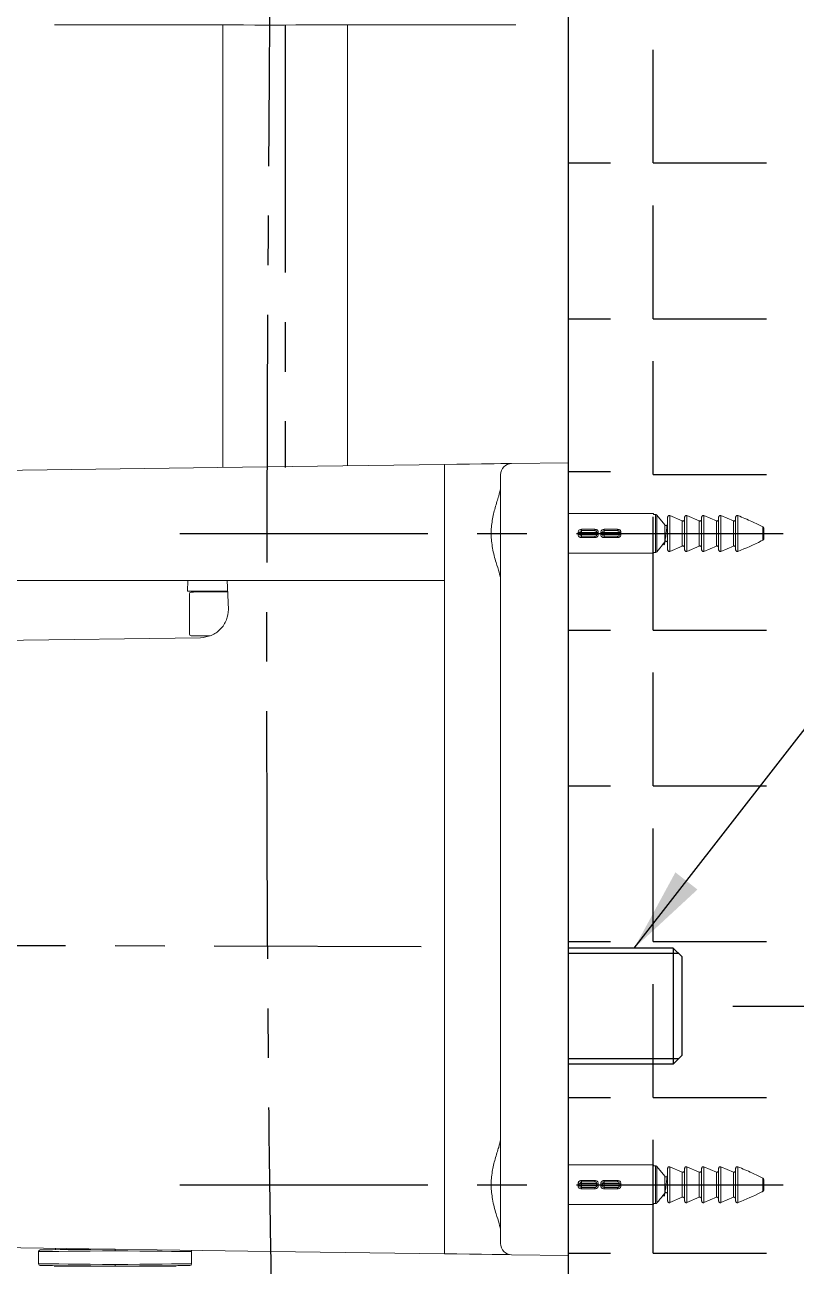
# Model space of a CAD drawing. Extents: x 2239 to 2659, y -1043 to -449.
# Drawn here: x 2554.06 to 2581.28, y -879.04 to -835.2 of the extents above; entities that cross this region are included whole.
import ezdxf

# ---------------------------------------------------------------- set-up
doc = ezdxf.new("R2010")
doc.units = 0
doc.header["$LTSCALE"] = 7
doc.header["$MEASUREMENT"] = 0
doc.linetypes.add('CENTER', pattern=[2, 1.25, -0.25, 0.25, -0.25])
doc.layers.get('0').update_dxf_attribs({"color": 2, "linetype": 'CONTINUOUS'})
for name, color, linetype in [('00_COMPONENTS', 7, 'CONTINUOUS'), ('CL', 1, 'CENTER'), ('D', 2, 'CONTINUOUS'), ('HT', 3, 'CONTINUOUS')]:
    doc.layers.add(name, color=color, linetype=linetype)
doc.styles.add('GHS', font='romans', dxfattribs={"bigfont": 'ghs'})
doc.dimstyles.new('STANDARD$7', dxfattribs={"dimscale": 0, "dimtxt": 3.5, "dimasz": 3, "dimexe": 2, "dimexo": 1, "dimgap": 1, "dimtad": 1, "dimdec": 4, "dimdsep": 46, "dimtxsty": 'GHS', "dimcen": 1, "dimclrd": 256, "dimclre": 256, "dimclrt": 256, "dimadec": 4, "dimazin": 2, "dimtfac": 1, "dimtdec": 4, "dimtmove": 0, "dimatfit": 0, "dimfxl": 0, "dimtolj": 1, "dimtzin": 0, "dimlwd": -1, "dimlwe": -1, "dimarcsym": 0})

msp = doc.modelspace()

# ---------------------------------------------------------------- linework, layer by layer
at = {"color": 7, "linetype": 'Continuous', "lineweight": 15}
for p, q in [((2561.041, -835.2), (2561.041, -850.834)), ((2565.441, -850.772), (2565.441, -835.2)), ((2547.186, -851.027), (2562.599, -850.812)), ((2562.599, -850.812), (2568.87, -850.725)), ((2568.87, -850.725), (2569.302, -850.719)), ((2569.302, -850.719), (2569.743, -850.712)), ((2569.743, -850.712), (2570.167, -850.706)), ((2570.167, -850.706), (2570.544, -850.701)), ((2570.544, -850.701), (2570.851, -850.697)), ((2570.851, -850.697), (2571.069, -850.694)), ((2571.069, -850.694), (2571.236, -850.692)), ((2573.241, -850.664), (2571.235, -850.692)), ((2573.241, -850.664), (2573.241, -853.263)), ((2568.869, -851.125), (2568.869, -854.826)), ((2576.241, -852.464), (2573.241, -852.464)), ((2576.241, -852.464), (2576.241, -852.497)), ((2576.241, -852.497), (2576.314, -852.497)), ((2576.314, -853.83), (2576.314, -852.497)), ((2576.359, -852.518), (2576.359, -853.809)), ((2576.359, -852.518), (2576.636, -852.863)), ((2576.741, -853.737), (2576.741, -852.59)), ((2576.823, -852.531), (2576.823, -853.796)), ((2576.823, -852.531), (2577.259, -852.719)), ((2577.341, -853.737), (2577.341, -852.59)), ((2577.423, -852.531), (2577.423, -853.796)), ((2577.423, -852.531), (2577.859, -852.719)), ((2577.941, -853.737), (2577.941, -852.59)), ((2578.023, -852.531), (2578.023, -853.796)), ((2578.023, -852.531), (2578.459, -852.719)), ((2578.541, -853.737), (2578.541, -852.59)), ((2578.623, -852.531), (2578.623, -853.796)), ((2578.623, -852.531), (2579.059, -852.719)), ((2579.141, -853.737), (2579.141, -852.59)), ((2579.223, -852.531), (2579.223, -853.796)), ((2573.581, -853.2), (2573.581, -853.127)), ((2573.704, -853.124), (2573.641, -853.124)), ((2573.641, -853.204), (2573.641, -853.124)), ((2573.701, -853.064), (2573.701, -853.016)), ((2573.701, -853.016), (2574.171, -853.016)), ((2573.704, -853.124), (2573.704, -853.204)), ((2574.171, -853.064), (2574.171, -853.016)), ((2574.381, -853.2), (2574.381, -853.127)), ((2574.504, -853.124), (2574.441, -853.124)), ((2574.441, -853.204), (2574.441, -853.124)), ((2574.501, -853.064), (2574.501, -853.016)), ((2574.501, -853.016), (2574.971, -853.016)), ((2574.504, -853.124), (2574.504, -853.204)), ((2574.971, -853.064), (2574.971, -853.016)), ((2576.636, -853.464), (2576.636, -852.863)), ((2576.74, -852.8), (2576.719, -852.871)), ((2577.259, -853.608), (2577.259, -852.719)), ((2577.859, -853.608), (2577.859, -852.719)), ((2578.459, -853.608), (2578.459, -852.719)), ((2579.059, -853.608), (2579.059, -852.719)), ((2580.103, -853.396), (2580.103, -852.931)), ((2580.141, -853.015), (2580.141, -853.312)), ((2570.841, -853.291), (2570.841, -876.036)), ((2573.241, -853.263), (2573.241, -876.064)), ((2573.641, -853.204), (2573.704, -853.204)), ((2573.701, -853.311), (2573.701, -853.264)), ((2574.171, -853.311), (2573.701, -853.311)), ((2574.171, -853.311), (2574.171, -853.264)), ((2574.441, -853.204), (2574.504, -853.204)), ((2574.501, -853.311), (2574.501, -853.264)), ((2574.971, -853.311), (2574.501, -853.311)), ((2574.971, -853.311), (2574.971, -853.264)), ((2573.241, -853.864), (2576.241, -853.864)), ((2576.314, -853.83), (2576.241, -853.83)), ((2576.241, -853.83), (2576.241, -853.864)), ((2577.259, -853.608), (2576.823, -853.796)), ((2577.859, -853.608), (2577.423, -853.796)), ((2578.459, -853.608), (2578.023, -853.796)), ((2579.059, -853.608), (2578.623, -853.796)), ((2561.19, -854.826), (2547.185, -854.826)), ((2559.805, -854.826), (2559.801, -855.203)), ((2568.869, -854.826), (2561.19, -854.826)), ((2561.19, -854.826), (2561.241, -855.845)), ((2568.869, -878.203), (2568.869, -854.826)), ((2561.209, -855.203), (2559.801, -855.203)), ((2559.861, -855.292), (2559.861, -856.714)), ((2560.541, -855.203), (2560.541, -855.227)), ((2560.255, -856.845), (2547.185, -857.027)), ((2576.241, -875.464), (2573.241, -875.464)), ((2576.241, -875.464), (2576.241, -875.497)), ((2576.241, -875.497), (2576.314, -875.497)), ((2576.314, -876.83), (2576.314, -875.497)), ((2576.359, -875.518), (2576.359, -876.809)), ((2576.359, -875.518), (2576.636, -875.863)), ((2576.636, -876.464), (2576.636, -875.863)), ((2576.74, -875.8), (2576.719, -875.871)), ((2576.741, -876.737), (2576.741, -875.59)), ((2576.823, -875.531), (2576.823, -876.796)), ((2576.823, -875.531), (2577.259, -875.719)), ((2577.259, -876.608), (2577.259, -875.719)), ((2577.341, -876.737), (2577.341, -875.59)), ((2577.423, -875.531), (2577.423, -876.796)), ((2577.423, -875.531), (2577.859, -875.719)), ((2577.859, -876.608), (2577.859, -875.719)), ((2577.941, -876.737), (2577.941, -875.59)), ((2578.023, -875.531), (2578.023, -876.796)), ((2578.023, -875.531), (2578.459, -875.719)), ((2578.459, -876.608), (2578.459, -875.719)), ((2578.541, -876.737), (2578.541, -875.59)), ((2578.623, -875.531), (2578.623, -876.796)), ((2578.623, -875.531), (2579.059, -875.719)), ((2579.059, -876.608), (2579.059, -875.719)), ((2579.141, -876.737), (2579.141, -875.59)), ((2579.223, -875.531), (2579.223, -876.796)), ((2573.241, -876.064), (2573.241, -878.664)), ((2573.581, -876.2), (2573.581, -876.127)), ((2573.704, -876.124), (2573.641, -876.124)), ((2573.641, -876.204), (2573.641, -876.124)), ((2573.641, -876.204), (2573.704, -876.204)), ((2573.701, -876.064), (2573.701, -876.016)), ((2573.701, -876.016), (2574.171, -876.016)), ((2573.701, -876.311), (2573.701, -876.264)), ((2574.171, -876.311), (2573.701, -876.311)), ((2573.704, -876.124), (2573.704, -876.204)), ((2574.171, -876.064), (2574.171, -876.016)), ((2574.171, -876.311), (2574.171, -876.264)), ((2574.381, -876.2), (2574.381, -876.127)), ((2574.504, -876.124), (2574.441, -876.124)), ((2574.441, -876.204), (2574.441, -876.124)), ((2574.441, -876.204), (2574.504, -876.204)), ((2574.501, -876.064), (2574.501, -876.016)), ((2574.501, -876.016), (2574.971, -876.016)), ((2574.501, -876.311), (2574.501, -876.264)), ((2574.971, -876.311), (2574.501, -876.311)), ((2574.504, -876.124), (2574.504, -876.204)), ((2574.971, -876.064), (2574.971, -876.016)), ((2574.971, -876.311), (2574.971, -876.264)), ((2580.103, -876.396), (2580.103, -875.931)), ((2580.141, -876.015), (2580.141, -876.312)), ((2577.259, -876.608), (2576.823, -876.796)), ((2577.859, -876.608), (2577.423, -876.796)), ((2578.459, -876.608), (2578.023, -876.796)), ((2579.059, -876.608), (2578.623, -876.796)), ((2573.241, -876.864), (2576.241, -876.864)), ((2576.314, -876.83), (2576.241, -876.83)), ((2576.241, -876.83), (2576.241, -876.864)), ((2562.73, -878.517), (2545.873, -878.281)), ((2554.541, -878.523), (2554.541, -878.957)), ((2555.141, -878.411), (2555.141, -878.458)), ((2556.309, -878.427), (2556.309, -878.448)), ((2559.941, -878.957), (2559.941, -878.523)), ((2568.869, -878.602), (2562.73, -878.517)), ((2569.302, -878.609), (2568.869, -878.602)), ((2569.743, -878.615), (2569.302, -878.609)), ((2570.167, -878.621), (2569.743, -878.615)), ((2570.544, -878.626), (2570.167, -878.621)), ((2570.851, -878.63), (2570.544, -878.626)), ((2571.069, -878.633), (2570.851, -878.63)), ((2571.235, -878.636), (2571.069, -878.633)), ((2573.241, -878.664), (2571.235, -878.636)), ((2555.091, -879.04), (2559.391, -879.04)), ((2555.141, -879.022), (2555.141, -879.04)), ((2556.309, -879.032), (2556.309, -879.04)), ((2558.173, -879.04), (2558.173, -879.032)), ((2559.341, -879.04), (2559.341, -879.022))]:
    msp.add_line(p, q, dxfattribs=at)
msp.add_line((2579.041, -869.854), (2615.159, -869.854))
at = {"color": 7, "linetype": 'Continuous', "lineweight": 15, "flags": 128}
for points in [[(2559.92, -855.232), (2559.93, -855.232), (2560.004, -855.231), (2560.15, -855.23), (2560.365, -855.228), (2560.645, -855.226), (2560.982, -855.223), (2561.21, -855.221)], [(2560.591, -856.78), (2560.365, -856.778), (2560.15, -856.776), (2560.004, -856.775), (2559.93, -856.774), (2559.92, -856.774)], [(2554.6, -878.463), (2554.609, -878.463), (2554.681, -878.462), (2554.823, -878.461), (2555.03, -878.459), (2555.298, -878.457), (2555.619, -878.454), (2555.984, -878.451), (2556.383, -878.448), (2556.806, -878.444), (2557.241, -878.44)], [(2557.241, -879.04), (2556.806, -879.036), (2556.383, -879.033), (2555.984, -879.029), (2555.619, -879.026), (2555.298, -879.023), (2555.03, -879.021), (2554.823, -879.019), (2554.681, -879.018), (2554.609, -879.017), (2554.6, -879.017)], [(2559.881, -879.017), (2559.872, -879.017), (2559.801, -879.018), (2559.659, -879.019), (2559.451, -879.021), (2559.184, -879.023), (2558.863, -879.026), (2558.498, -879.029), (2558.098, -879.033), (2557.675, -879.036), (2557.241, -879.04)]]:
    msp.add_lwpolyline(points, dxfattribs=at)
at = {"color": 8, "linetype": 'Continuous', "lineweight": 15, "flags": 128}
for points in [[(2557.241, -878.5), (2556.796, -878.504), (2556.364, -878.508), (2555.956, -878.511), (2555.582, -878.514), (2555.254, -878.517), (2554.98, -878.519), (2554.768, -878.521), (2554.623, -878.522), (2554.55, -878.523), (2554.541, -878.523)], [(2559.941, -878.523), (2559.932, -878.523), (2559.858, -878.522), (2559.713, -878.521), (2559.501, -878.519), (2559.227, -878.517), (2558.899, -878.514), (2558.526, -878.511), (2558.118, -878.508), (2557.685, -878.504), (2557.241, -878.5)], [(2554.541, -878.957), (2554.55, -878.957), (2554.623, -878.958), (2554.768, -878.959), (2554.98, -878.961), (2555.254, -878.963), (2555.582, -878.966), (2555.956, -878.969), (2556.364, -878.973), (2556.796, -878.976), (2557.241, -878.98)], [(2557.241, -878.98), (2557.685, -878.976), (2558.118, -878.973), (2558.526, -878.969), (2558.899, -878.966), (2559.227, -878.963), (2559.501, -878.961), (2559.713, -878.959), (2559.858, -878.958), (2559.932, -878.957), (2559.941, -878.957)]]:
    msp.add_lwpolyline(points, dxfattribs=at)
at = {"color": 7, "linetype": 'Continuous', "lineweight": 15}
for centre, radius, start, end in [((2571.241, -851.091), 0.4, 90.8, 180), ((2573.596, -852.839), 0.288, 267.0197, 279.0053), ((2573.701, -853.124), 0.06, 90, 180), ((2573.418, -853.109), 0.287, 357.008, 9.0425), ((2574.29, -852.64), 0.487, 263.4658, 270.2683), ((2574.396, -852.839), 0.288, 267.0197, 279.0053), ((2574.501, -853.124), 0.06, 90, 180), ((2574.218, -853.109), 0.287, 357.008, 9.0425), ((2575.09, -852.64), 0.487, 263.4658, 270.2683), ((2573.596, -853.488), 0.288, 80.9925, 92.9826), ((2573.701, -853.204), 0.06, 180, 270), ((2573.418, -853.218), 0.287, 350.9575, 2.992), ((2574.29, -853.687), 0.487, 89.7317, 96.5342), ((2574.396, -853.488), 0.288, 80.9925, 92.9826), ((2574.501, -853.204), 0.06, 180, 270), ((2574.218, -853.218), 0.287, 350.9575, 2.992), ((2575.09, -853.687), 0.487, 89.7317, 96.5342), ((2559.921, -855.292), 0.06, 90.5, 180), ((2559.921, -856.714), 0.06, 180.0001, 269.5), ((2573.596, -875.839), 0.288, 267.0211, 279.0053), ((2573.596, -876.488), 0.288, 80.996, 92.9791), ((2573.701, -876.124), 0.06, 90, 180), ((2573.701, -876.204), 0.06, 180, 270), ((2573.418, -876.109), 0.287, 357.008, 9.0425), ((2573.418, -876.218), 0.287, 350.9577, 2.9918), ((2574.29, -875.64), 0.487, 263.464, 270.2687), ((2574.29, -876.687), 0.487, 89.7327, 96.5332), ((2574.396, -875.839), 0.288, 267.0211, 279.0053), ((2574.396, -876.488), 0.288, 80.996, 92.9791), ((2574.501, -876.124), 0.06, 90, 180), ((2574.501, -876.204), 0.06, 180, 270), ((2574.218, -876.109), 0.287, 357.008, 9.0425), ((2574.218, -876.218), 0.287, 350.9577, 2.9918), ((2575.09, -875.64), 0.487, 263.464, 270.2687), ((2575.09, -876.687), 0.487, 89.7327, 96.5332), ((2554.601, -878.523), 0.06, 90.5, 180), ((2559.881, -878.523), 0.06, 2.4643, 49.5134), ((2571.241, -878.236), 0.4, 180, 269.2), ((2554.601, -878.957), 0.06, 182.4643, 269.5), ((2559.881, -878.957), 0.06, 270.5, 0)]:
    msp.add_arc(centre, radius, start, end, dxfattribs=at)
at = {"color": 1, "linetype": 'CENTER'}
msp.add_open_spline([(2563.241, -747.44), (2563.239, -756.845), (2563.233, -761.25), (2563.206, -769.978), (2563.186, -774.301), (2563.136, -782.825), (2563.107, -787.027), (2563.031, -796.832), (2562.983, -802.376), (2562.886, -813.232), (2562.837, -818.544), (2562.699, -833.881), (2562.613, -843.722), (2562.583, -857.702), (2562.584, -861.702), (2562.62, -869.89), (2562.656, -874.085), (2562.76, -880.289), (2562.798, -882.157), (2562.892, -885.954), (2562.949, -887.885), (2563.089, -891.762), (2563.172, -893.708), (2563.328, -896.748), (2563.394, -897.882), (2563.496, -899.581), (2563.532, -900.173), (2563.567, -900.747)], degree=3, knots=[0, 0, 0, 0, 0.0753372, 0.0753372, 0.1506744, 0.1506744, 0.2260116, 0.2260116, 0.3293206, 0.3293206, 0.4326295, 0.4326295, 0.6317695, 0.6317695, 0.710895, 0.710895, 0.7900204, 0.7900204, 0.8233102, 0.8233102, 0.8565999, 0.8565999, 0.8898897, 0.8898897, 0.9105212, 0.9105212, 0.9218598, 0.9218598, 0.9218598, 0.9218598], dxfattribs=at)
at = {"color": 7, "linetype": 'Continuous', "lineweight": 15}
for points, knots in [([(2556.663, -835.2), (2556.523, -835.2), (2556.244, -835.2), (2555.883, -835.2), (2555.579, -835.2), (2555.341, -835.2), (2555.18, -835.2), (2555.106, -835.2), (2555.099, -835.2), (2555.097, -835.2)], [0, 0, 0, 0, 0.153041, 0.30608, 0.459126, 0.612171, 0.765132, 0.918094, 1, 1, 1, 1]), ([(2562.692, -835.211), (2561.148, -835.2), (2560.641, -835.2), (2559.784, -835.2), (2558.721, -835.2), (2557.675, -835.2), (2557, -835.2), (2556.663, -835.2)], [0, 0, 0, 0, 0.08958, 0.314536, 0.539494, 0.769746, 1, 1, 1, 1]), ([(2569.819, -835.2), (2569.499, -835.2), (2568.86, -835.2), (2567.855, -835.2), (2566.821, -835.2), (2565.716, -835.2), (2564.804, -835.2), (2564.246, -835.2), (2562.692, -835.211)], [0, 0, 0, 0, 0.1779244, 0.3558485, 0.5376974, 0.7195456, 0.9224409, 1, 1, 1, 1]), ([(2571.385, -835.2), (2571.377, -835.2), (2571.361, -835.2), (2571.236, -835.2), (2571.038, -835.2), (2570.77, -835.2), (2570.436, -835.2), (2570.111, -835.2), (2569.894, -835.2), (2569.819, -835.2)], [0, 0, 0, 0, 0.15304, 0.306079, 0.459124, 0.612169, 0.76513, 0.918091, 1, 1, 1, 1]), ([(2568.869, -851.125), (2568.868, -851.074), (2568.867, -850.997), (2568.866, -850.904), (2568.866, -850.84), (2568.867, -850.788), (2568.868, -850.738), (2568.869, -850.73), (2568.87, -850.725)], [0, 0, 0, 0, 0.2394572, 0.3683587, 0.4999931, 0.6316314, 0.7605368, 1, 1, 1, 1]), ([(2570.461, -850.702), (2570.489, -850.702), (2570.545, -850.701), (2570.597, -850.7), (2570.623, -850.7)], [0, 0, 0, 0, 0.502761, 1, 1, 1, 1]), ([(2570.841, -851.091), (2570.841, -851.1), (2570.841, -851.116), (2570.841, -851.247), (2570.841, -851.45), (2570.841, -851.726), (2570.841, -852.061), (2570.841, -852.444), (2570.841, -852.859), (2570.841, -853.147), (2570.841, -853.291)], [0, 0, 0, 0, 0.125004, 0.250001, 0.374997, 0.49999, 0.625007, 0.749989, 0.875001, 1, 1, 1, 1]), ([(2570.841, -854.777), (2570.841, -854.777), (2570.841, -854.718), (2570.802, -854.554), (2570.68, -854.178), (2570.554, -853.716), (2570.497, -853.192), (2570.54, -852.695), (2570.655, -852.228), (2570.782, -851.839), (2570.837, -851.632), (2570.841, -851.561), (2570.841, -851.55), (2570.841, -851.55)], [0, 0, 0, 0, 0.000003, 0.120701, 0.237149, 0.375242, 0.493224, 0.611461, 0.727495, 0.860903, 0.978152, 0.999997, 1, 1, 1, 1]), ([(2576.314, -852.497), (2576.316, -852.497), (2576.322, -852.497), (2576.335, -852.5), (2576.348, -852.507), (2576.356, -852.515), (2576.359, -852.518)], [0, 0, 0, 0, 0.143046, 0.352995, 0.744785, 1, 1, 1, 1]), ([(2576.741, -852.59), (2576.742, -852.583), (2576.743, -852.568), (2576.754, -852.548), (2576.771, -852.534), (2576.788, -852.528), (2576.805, -852.526), (2576.816, -852.528), (2576.822, -852.531), (2576.823, -852.531)], [0, 0, 0, 0, 0.183495, 0.373204, 0.554246, 0.724886, 0.820719, 0.983016, 1, 1, 1, 1]), ([(2577.341, -852.658), (2577.341, -852.662), (2577.34, -852.674), (2577.333, -852.693), (2577.319, -852.711), (2577.299, -852.722), (2577.279, -852.725), (2577.266, -852.722), (2577.259, -852.719), (2577.259, -852.719)], [0, 0, 0, 0, 0.0972652, 0.2926501, 0.4863658, 0.6666572, 0.8288918, 0.9800549, 1, 1, 1, 1]), ([(2577.341, -852.59), (2577.342, -852.583), (2577.343, -852.568), (2577.354, -852.548), (2577.371, -852.534), (2577.388, -852.528), (2577.405, -852.526), (2577.416, -852.528), (2577.422, -852.531), (2577.423, -852.531)], [0, 0, 0, 0, 0.183495, 0.373204, 0.554246, 0.724898, 0.820731, 0.983016, 1, 1, 1, 1]), ([(2577.941, -852.658), (2577.941, -852.662), (2577.94, -852.674), (2577.933, -852.693), (2577.919, -852.711), (2577.899, -852.722), (2577.879, -852.725), (2577.866, -852.722), (2577.859, -852.719), (2577.859, -852.719)], [0, 0, 0, 0, 0.097266, 0.292651, 0.486366, 0.666658, 0.828892, 0.980055, 1, 1, 1, 1]), ([(2577.941, -852.59), (2577.942, -852.583), (2577.943, -852.568), (2577.954, -852.548), (2577.971, -852.534), (2577.988, -852.528), (2578.005, -852.526), (2578.016, -852.528), (2578.022, -852.531), (2578.023, -852.531)], [0, 0, 0, 0, 0.183496, 0.3732, 0.554243, 0.724897, 0.82073, 0.983016, 1, 1, 1, 1]), ([(2578.541, -852.658), (2578.541, -852.662), (2578.54, -852.674), (2578.533, -852.693), (2578.519, -852.711), (2578.499, -852.722), (2578.479, -852.725), (2578.466, -852.722), (2578.459, -852.719), (2578.459, -852.719)], [0, 0, 0, 0, 0.097265, 0.292653, 0.486367, 0.666647, 0.828893, 0.980055, 1, 1, 1, 1]), ([(2578.541, -852.59), (2578.542, -852.583), (2578.543, -852.568), (2578.554, -852.548), (2578.571, -852.534), (2578.588, -852.528), (2578.605, -852.526), (2578.616, -852.528), (2578.622, -852.531), (2578.623, -852.531)], [0, 0, 0, 0, 0.183497, 0.373201, 0.554254, 0.724896, 0.820729, 0.983027, 1, 1, 1, 1]), ([(2579.141, -852.658), (2579.141, -852.662), (2579.14, -852.674), (2579.133, -852.693), (2579.119, -852.711), (2579.099, -852.722), (2579.079, -852.725), (2579.066, -852.722), (2579.059, -852.719), (2579.059, -852.719)], [0, 0, 0, 0, 0.097266, 0.292656, 0.486373, 0.666654, 0.828902, 0.980066, 1, 1, 1, 1]), ([(2579.141, -852.59), (2579.142, -852.583), (2579.143, -852.568), (2579.154, -852.548), (2579.171, -852.534), (2579.188, -852.528), (2579.205, -852.526), (2579.216, -852.528), (2579.222, -852.531), (2579.223, -852.531)], [0, 0, 0, 0, 0.183497, 0.373201, 0.554254, 0.724896, 0.820729, 0.983027, 1, 1, 1, 1]), ([(2579.223, -852.531), (2579.387, -852.6), (2579.684, -852.725), (2579.973, -852.867), (2580.103, -852.931)], [0, 0, 0, 0, 0.55107, 1, 1, 1, 1]), ([(2573.581, -853.127), (2573.581, -853.118), (2573.583, -853.097), (2573.598, -853.065), (2573.626, -853.038), (2573.661, -853.02), (2573.688, -853.017), (2573.701, -853.016)], [0, 0, 0, 0, 0.14195, 0.352465, 0.565358, 0.78089, 1, 1, 1, 1]), ([(2573.701, -853.064), (2573.784, -853.064), (2573.92, -853.064), (2574.071, -853.064), (2574.145, -853.064), (2574.165, -853.064), (2574.171, -853.064)], [0, 0, 0, 0, 0.472068, 0.778734, 0.931398, 1, 1, 1, 1]), ([(2574.235, -853.124), (2574.234, -853.124), (2574.226, -853.124), (2574.194, -853.124), (2574.107, -853.124), (2573.972, -853.124), (2573.827, -853.124), (2573.739, -853.124), (2573.704, -853.124)], [0, 0, 0, 0, 0.020849, 0.125544, 0.284113, 0.573057, 0.828417, 1, 1, 1, 1]), ([(2574.171, -853.016), (2574.172, -853.016), (2574.186, -853.016), (2574.214, -853.02), (2574.248, -853.037), (2574.274, -853.063), (2574.29, -853.093), (2574.292, -853.116), (2574.292, -853.127)], [0, 0, 0, 0, 0.0168906, 0.2353731, 0.4507702, 0.6241842, 0.8280707, 1, 1, 1, 1]), ([(2574.235, -853.124), (2574.234, -853.118), (2574.234, -853.105), (2574.226, -853.089), (2574.212, -853.075), (2574.193, -853.065), (2574.179, -853.064), (2574.171, -853.064)], [0, 0, 0, 0, 0.173012, 0.375118, 0.543607, 0.752605, 1, 1, 1, 1]), ([(2574.235, -853.204), (2574.235, -853.197), (2574.234, -853.171), (2574.235, -853.144), (2574.235, -853.124)], [0, 0, 0, 0, 0.234305, 1, 1, 1, 1]), ([(2574.292, -853.127), (2574.292, -853.145), (2574.292, -853.17), (2574.292, -853.195), (2574.292, -853.2)], [0, 0, 0, 0, 0.7656131, 1, 1, 1, 1]), ([(2574.381, -853.127), (2574.381, -853.118), (2574.383, -853.097), (2574.398, -853.065), (2574.426, -853.038), (2574.461, -853.02), (2574.488, -853.017), (2574.501, -853.016)], [0, 0, 0, 0, 0.14195, 0.35246, 0.565359, 0.78089, 1, 1, 1, 1]), ([(2574.501, -853.064), (2574.584, -853.064), (2574.72, -853.064), (2574.871, -853.064), (2574.945, -853.064), (2574.965, -853.064), (2574.971, -853.064)], [0, 0, 0, 0, 0.472068, 0.778734, 0.931398, 1, 1, 1, 1]), ([(2575.035, -853.124), (2575.034, -853.124), (2575.026, -853.124), (2574.994, -853.124), (2574.907, -853.124), (2574.772, -853.124), (2574.627, -853.124), (2574.539, -853.124), (2574.504, -853.124)], [0, 0, 0, 0, 0.02085, 0.125543, 0.284113, 0.573057, 0.828417, 1, 1, 1, 1]), ([(2574.971, -853.016), (2574.972, -853.016), (2574.986, -853.016), (2575.014, -853.02), (2575.048, -853.037), (2575.074, -853.063), (2575.09, -853.093), (2575.092, -853.116), (2575.092, -853.127)], [0, 0, 0, 0, 0.016891, 0.235374, 0.450771, 0.62418, 0.82807, 1, 1, 1, 1]), ([(2575.035, -853.124), (2575.034, -853.118), (2575.034, -853.105), (2575.026, -853.089), (2575.012, -853.075), (2574.993, -853.065), (2574.979, -853.064), (2574.971, -853.064)], [0, 0, 0, 0, 0.173013, 0.375126, 0.543605, 0.752604, 1, 1, 1, 1]), ([(2575.035, -853.204), (2575.035, -853.197), (2575.034, -853.171), (2575.035, -853.144), (2575.035, -853.124)], [0, 0, 0, 0, 0.234305, 1, 1, 1, 1]), ([(2575.092, -853.127), (2575.092, -853.145), (2575.092, -853.17), (2575.092, -853.195), (2575.092, -853.2)], [0, 0, 0, 0, 0.7656131, 1, 1, 1, 1]), ([(2576.59, -853.527), (2576.595, -853.539), (2576.603, -853.563), (2576.615, -853.566), (2576.627, -853.544), (2576.641, -853.494), (2576.652, -853.422), (2576.665, -853.332), (2576.678, -853.23), (2576.69, -853.124), (2576.703, -853.02), (2576.716, -852.927), (2576.728, -852.849), (2576.736, -852.817), (2576.74, -852.801)], [0, 0, 0, 0, 0.079783, 0.16279, 0.247255, 0.332219, 0.415205, 0.499717, 0.584655, 0.667621, 0.752179, 0.83709, 0.92004, 1, 1, 1, 1]), ([(2576.719, -852.871), (2576.715, -852.874), (2576.707, -852.882), (2576.691, -852.888), (2576.673, -852.889), (2576.657, -852.883), (2576.645, -852.874), (2576.639, -852.867), (2576.636, -852.863)], [0, 0, 0, 0, 0.170521, 0.349258, 0.52862, 0.69467, 0.871031, 1, 1, 1, 1]), ([(2576.741, -852.816), (2576.741, -852.816), (2576.741, -852.825), (2576.739, -852.834), (2576.736, -852.842)], [0, 0, 0, 0, 0.058796, 1, 1, 1, 1]), ([(2580.103, -852.931), (2580.104, -852.932), (2580.109, -852.935), (2580.115, -852.94), (2580.127, -852.953), (2580.138, -852.977), (2580.14, -853.001), (2580.141, -853.015)], [0, 0, 0, 0, 0.0255987, 0.1950923, 0.2472507, 0.564915, 1, 1, 1, 1]), ([(2573.701, -853.311), (2573.692, -853.31), (2573.67, -853.309), (2573.636, -853.296), (2573.606, -853.271), (2573.585, -853.238), (2573.582, -853.213), (2573.581, -853.2)], [0, 0, 0, 0, 0.145418, 0.368006, 0.585087, 0.794336, 1, 1, 1, 1]), ([(2574.171, -853.264), (2574.164, -853.264), (2574.145, -853.264), (2574.094, -853.264), (2573.952, -853.264), (2573.814, -853.264), (2573.701, -853.264)], [0, 0, 0, 0, 0.07086, 0.217959, 0.3643, 1, 1, 1, 1]), ([(2573.704, -853.204), (2573.824, -853.204), (2573.974, -853.204), (2574.131, -853.204), (2574.192, -853.204), (2574.224, -853.204), (2574.232, -853.204), (2574.235, -853.204)], [0, 0, 0, 0, 0.578106, 0.718748, 0.871642, 0.963901, 1, 1, 1, 1]), ([(2574.292, -853.2), (2574.292, -853.201), (2574.293, -853.215), (2574.287, -853.241), (2574.272, -853.265), (2574.251, -853.286), (2574.22, -853.306), (2574.189, -853.309), (2574.171, -853.311)], [0, 0, 0, 0, 0.017455, 0.217503, 0.421286, 0.485338, 0.710595, 1, 1, 1, 1]), ([(2574.171, -853.264), (2574.172, -853.264), (2574.179, -853.263), (2574.189, -853.262), (2574.204, -853.257), (2574.214, -853.25), (2574.225, -853.239), (2574.233, -853.225), (2574.234, -853.211), (2574.235, -853.204)], [0, 0, 0, 0, 0.027432, 0.23113, 0.301704, 0.519153, 0.581325, 0.782009, 1, 1, 1, 1]), ([(2574.501, -853.311), (2574.492, -853.31), (2574.47, -853.309), (2574.436, -853.296), (2574.406, -853.271), (2574.385, -853.238), (2574.382, -853.213), (2574.381, -853.2)], [0, 0, 0, 0, 0.145418, 0.368006, 0.585087, 0.794336, 1, 1, 1, 1]), ([(2574.971, -853.264), (2574.964, -853.264), (2574.945, -853.264), (2574.894, -853.264), (2574.752, -853.264), (2574.614, -853.264), (2574.501, -853.264)], [0, 0, 0, 0, 0.07086, 0.217959, 0.3643, 1, 1, 1, 1]), ([(2574.504, -853.204), (2574.624, -853.204), (2574.774, -853.204), (2574.931, -853.204), (2574.992, -853.204), (2575.024, -853.204), (2575.032, -853.204), (2575.035, -853.204)], [0, 0, 0, 0, 0.578107, 0.718748, 0.871642, 0.9639, 1, 1, 1, 1]), ([(2575.092, -853.2), (2575.092, -853.201), (2575.093, -853.215), (2575.087, -853.241), (2575.072, -853.265), (2575.051, -853.286), (2575.02, -853.306), (2574.989, -853.309), (2574.971, -853.311)], [0, 0, 0, 0, 0.017455, 0.217503, 0.421286, 0.485338, 0.710595, 1, 1, 1, 1]), ([(2574.971, -853.264), (2574.972, -853.264), (2574.979, -853.263), (2574.989, -853.262), (2575.004, -853.257), (2575.014, -853.25), (2575.025, -853.239), (2575.033, -853.225), (2575.034, -853.211), (2575.035, -853.204)], [0, 0, 0, 0, 0.027432, 0.231116, 0.301704, 0.519142, 0.581324, 0.782008, 1, 1, 1, 1]), ([(2576.636, -853.464), (2576.616, -853.49), (2576.528, -853.609), (2576.432, -853.722), (2576.359, -853.809)], [0, 0, 0, 0, 0.226024, 1, 1, 1, 1]), ([(2576.629, -853.534), (2576.638, -853.505), (2576.646, -853.476), (2576.656, -853.447), (2576.656, -853.446)], [0, 0, 0, 0, 0.9786617, 1, 1, 1, 1]), ([(2576.656, -853.446), (2576.659, -853.444), (2576.668, -853.439), (2576.684, -853.438), (2576.7, -853.442), (2576.714, -853.45), (2576.728, -853.465), (2576.739, -853.487), (2576.74, -853.503), (2576.741, -853.511)], [0, 0, 0, 0, 0.096751, 0.234717, 0.358707, 0.450505, 0.628619, 0.805784, 1, 1, 1, 1]), ([(2580.103, -853.396), (2580.083, -853.406), (2579.798, -853.557), (2579.5, -853.681), (2579.223, -853.796)], [0, 0, 0, 0, 0.070192, 1, 1, 1, 1]), ([(2580.141, -853.312), (2580.141, -853.317), (2580.14, -853.334), (2580.135, -853.358), (2580.123, -853.38), (2580.111, -853.391), (2580.105, -853.395), (2580.103, -853.396)], [0, 0, 0, 0, 0.176979, 0.522788, 0.75328, 0.949337, 1, 1, 1, 1]), ([(2576.359, -853.809), (2576.356, -853.812), (2576.349, -853.82), (2576.334, -853.828), (2576.32, -853.83), (2576.314, -853.83)], [0, 0, 0, 0, 0.216534, 0.625654, 1, 1, 1, 1]), ([(2576.823, -853.796), (2576.817, -853.798), (2576.805, -853.801), (2576.786, -853.799), (2576.768, -853.791), (2576.753, -853.777), (2576.743, -853.759), (2576.741, -853.745), (2576.741, -853.737), (2576.741, -853.737)], [0, 0, 0, 0, 0.152606, 0.314167, 0.47434, 0.638048, 0.80918, 0.989739, 1, 1, 1, 1]), ([(2577.259, -853.608), (2577.26, -853.607), (2577.268, -853.604), (2577.283, -853.602), (2577.298, -853.606), (2577.313, -853.613), (2577.326, -853.624), (2577.337, -853.642), (2577.341, -853.658), (2577.341, -853.668), (2577.341, -853.669)], [0, 0, 0, 0, 0.045827, 0.207762, 0.35876, 0.427517, 0.601577, 0.775171, 0.961118, 1, 1, 1, 1]), ([(2577.423, -853.796), (2577.417, -853.798), (2577.405, -853.801), (2577.386, -853.799), (2577.368, -853.791), (2577.353, -853.777), (2577.343, -853.759), (2577.341, -853.745), (2577.341, -853.737), (2577.341, -853.737)], [0, 0, 0, 0, 0.152595, 0.314169, 0.474342, 0.638041, 0.809179, 0.989739, 1, 1, 1, 1]), ([(2577.859, -853.608), (2577.86, -853.607), (2577.868, -853.604), (2577.883, -853.602), (2577.898, -853.606), (2577.913, -853.613), (2577.926, -853.624), (2577.937, -853.642), (2577.941, -853.658), (2577.941, -853.668), (2577.941, -853.669)], [0, 0, 0, 0, 0.045827, 0.2077736, 0.3587598, 0.4275165, 0.6015765, 0.7751704, 0.9611178, 1, 1, 1, 1]), ([(2578.023, -853.796), (2578.017, -853.798), (2578.005, -853.801), (2577.986, -853.799), (2577.968, -853.791), (2577.953, -853.777), (2577.943, -853.759), (2577.941, -853.745), (2577.941, -853.737), (2577.941, -853.737)], [0, 0, 0, 0, 0.152595, 0.314169, 0.474331, 0.63804, 0.809179, 0.989739, 1, 1, 1, 1]), ([(2578.459, -853.608), (2578.46, -853.607), (2578.468, -853.604), (2578.483, -853.602), (2578.498, -853.606), (2578.513, -853.613), (2578.526, -853.624), (2578.537, -853.642), (2578.541, -853.658), (2578.541, -853.668), (2578.541, -853.669)], [0, 0, 0, 0, 0.045827, 0.2077736, 0.3587598, 0.4275165, 0.6015765, 0.7751704, 0.9611178, 1, 1, 1, 1]), ([(2578.623, -853.796), (2578.617, -853.798), (2578.605, -853.801), (2578.586, -853.799), (2578.568, -853.791), (2578.553, -853.777), (2578.543, -853.759), (2578.541, -853.745), (2578.541, -853.737), (2578.541, -853.737)], [0, 0, 0, 0, 0.152595, 0.314169, 0.474331, 0.63804, 0.809179, 0.989739, 1, 1, 1, 1]), ([(2579.059, -853.608), (2579.06, -853.607), (2579.068, -853.604), (2579.083, -853.602), (2579.098, -853.606), (2579.113, -853.613), (2579.126, -853.624), (2579.137, -853.642), (2579.141, -853.658), (2579.141, -853.668), (2579.141, -853.669)], [0, 0, 0, 0, 0.045816, 0.207763, 0.358749, 0.427506, 0.601576, 0.77517, 0.961118, 1, 1, 1, 1]), ([(2579.223, -853.796), (2579.217, -853.798), (2579.205, -853.801), (2579.186, -853.799), (2579.168, -853.791), (2579.153, -853.777), (2579.143, -853.759), (2579.141, -853.745), (2579.141, -853.737), (2579.141, -853.737)], [0, 0, 0, 0, 0.152596, 0.314171, 0.474333, 0.638042, 0.809176, 0.989739, 1, 1, 1, 1]), ([(2561.241, -855.845), (2561.227, -855.971), (2561.198, -856.231), (2560.972, -856.561), (2560.644, -856.795), (2560.384, -856.828), (2560.255, -856.845)], [0, 0, 0, 0, 0.2432838, 0.4999818, 0.7499898, 1, 1, 1, 1]), ([(2570.841, -877.777), (2570.841, -877.777), (2570.841, -877.718), (2570.802, -877.554), (2570.68, -877.178), (2570.554, -876.716), (2570.497, -876.192), (2570.54, -875.695), (2570.655, -875.228), (2570.782, -874.837), (2570.837, -874.636), (2570.841, -874.559), (2570.841, -874.55), (2570.841, -874.55)], [0, 0, 0, 0, 0.000003, 0.120701, 0.237149, 0.375241, 0.493225, 0.611461, 0.727495, 0.860903, 0.978151, 0.999997, 1, 1, 1, 1]), ([(2576.314, -875.497), (2576.316, -875.497), (2576.322, -875.497), (2576.335, -875.5), (2576.348, -875.507), (2576.356, -875.515), (2576.359, -875.518)], [0, 0, 0, 0, 0.143046, 0.352995, 0.744785, 1, 1, 1, 1]), ([(2576.59, -876.527), (2576.595, -876.539), (2576.603, -876.563), (2576.615, -876.566), (2576.627, -876.544), (2576.641, -876.494), (2576.652, -876.422), (2576.665, -876.332), (2576.678, -876.23), (2576.69, -876.124), (2576.703, -876.02), (2576.716, -875.927), (2576.728, -875.849), (2576.736, -875.817), (2576.74, -875.801)], [0, 0, 0, 0, 0.079783, 0.16279, 0.247255, 0.332219, 0.415205, 0.499717, 0.584656, 0.667621, 0.752178, 0.83709, 0.92004, 1, 1, 1, 1]), ([(2576.719, -875.871), (2576.715, -875.874), (2576.707, -875.882), (2576.691, -875.888), (2576.673, -875.889), (2576.657, -875.883), (2576.645, -875.874), (2576.639, -875.867), (2576.636, -875.863)], [0, 0, 0, 0, 0.1705216, 0.3492585, 0.5286215, 0.694669, 0.8710312, 1, 1, 1, 1]), ([(2576.741, -875.816), (2576.741, -875.816), (2576.741, -875.825), (2576.739, -875.834), (2576.736, -875.842)], [0, 0, 0, 0, 0.05877, 1, 1, 1, 1]), ([(2576.741, -875.59), (2576.742, -875.583), (2576.743, -875.568), (2576.754, -875.548), (2576.771, -875.534), (2576.788, -875.528), (2576.805, -875.526), (2576.816, -875.528), (2576.822, -875.531), (2576.823, -875.531)], [0, 0, 0, 0, 0.183484, 0.373194, 0.554241, 0.724882, 0.820715, 0.983014, 1, 1, 1, 1]), ([(2577.341, -875.658), (2577.341, -875.662), (2577.34, -875.674), (2577.333, -875.693), (2577.319, -875.711), (2577.299, -875.722), (2577.279, -875.725), (2577.266, -875.722), (2577.259, -875.719), (2577.259, -875.719)], [0, 0, 0, 0, 0.097271, 0.292649, 0.486368, 0.666659, 0.828893, 0.980055, 1, 1, 1, 1]), ([(2577.341, -875.59), (2577.342, -875.583), (2577.343, -875.568), (2577.354, -875.548), (2577.371, -875.534), (2577.388, -875.528), (2577.405, -875.526), (2577.416, -875.528), (2577.422, -875.531), (2577.423, -875.531)], [0, 0, 0, 0, 0.183484, 0.373194, 0.554241, 0.724894, 0.820728, 0.983014, 1, 1, 1, 1]), ([(2577.941, -875.658), (2577.941, -875.662), (2577.94, -875.674), (2577.933, -875.693), (2577.919, -875.711), (2577.899, -875.722), (2577.879, -875.725), (2577.866, -875.722), (2577.859, -875.719), (2577.859, -875.719)], [0, 0, 0, 0, 0.097272, 0.29265, 0.486369, 0.666659, 0.828893, 0.980055, 1, 1, 1, 1]), ([(2577.941, -875.59), (2577.942, -875.583), (2577.943, -875.568), (2577.954, -875.548), (2577.971, -875.534), (2577.988, -875.528), (2578.005, -875.526), (2578.016, -875.528), (2578.022, -875.531), (2578.023, -875.531)], [0, 0, 0, 0, 0.183485, 0.37319, 0.554238, 0.724893, 0.820727, 0.983014, 1, 1, 1, 1]), ([(2578.541, -875.658), (2578.541, -875.662), (2578.54, -875.674), (2578.533, -875.693), (2578.519, -875.711), (2578.499, -875.722), (2578.479, -875.725), (2578.466, -875.722), (2578.459, -875.719), (2578.459, -875.719)], [0, 0, 0, 0, 0.09727, 0.292651, 0.48637, 0.666649, 0.828894, 0.980055, 1, 1, 1, 1]), ([(2578.541, -875.59), (2578.542, -875.583), (2578.543, -875.568), (2578.554, -875.548), (2578.571, -875.534), (2578.588, -875.528), (2578.605, -875.526), (2578.616, -875.528), (2578.622, -875.531), (2578.623, -875.531)], [0, 0, 0, 0, 0.1834855, 0.3731909, 0.5542486, 0.7248916, 0.8207256, 0.9830251, 1, 1, 1, 1]), ([(2579.141, -875.658), (2579.141, -875.662), (2579.14, -875.674), (2579.133, -875.693), (2579.119, -875.711), (2579.099, -875.722), (2579.079, -875.725), (2579.066, -875.722), (2579.059, -875.719), (2579.059, -875.719)], [0, 0, 0, 0, 0.097271, 0.292655, 0.486375, 0.666656, 0.828903, 0.980066, 1, 1, 1, 1]), ([(2579.141, -875.59), (2579.142, -875.583), (2579.143, -875.568), (2579.154, -875.548), (2579.171, -875.534), (2579.188, -875.528), (2579.205, -875.526), (2579.216, -875.528), (2579.222, -875.531), (2579.223, -875.531)], [0, 0, 0, 0, 0.1834855, 0.3731909, 0.5542486, 0.7248916, 0.8207256, 0.9830251, 1, 1, 1, 1]), ([(2579.223, -875.531), (2579.387, -875.6), (2579.684, -875.725), (2579.973, -875.867), (2580.103, -875.931)], [0, 0, 0, 0, 0.55107, 1, 1, 1, 1]), ([(2570.841, -876.036), (2570.841, -876.18), (2570.841, -876.468), (2570.841, -876.883), (2570.841, -877.266), (2570.841, -877.601), (2570.841, -877.877), (2570.841, -878.08), (2570.841, -878.211), (2570.841, -878.227), (2570.841, -878.236)], [0, 0, 0, 0, 0.124995, 0.249996, 0.374997, 0.499996, 0.624997, 0.749997, 0.874997, 1, 1, 1, 1]), ([(2573.581, -876.127), (2573.581, -876.118), (2573.583, -876.097), (2573.598, -876.065), (2573.626, -876.038), (2573.661, -876.02), (2573.688, -876.017), (2573.701, -876.016)], [0, 0, 0, 0, 0.1419498, 0.3524642, 0.5653598, 0.7808899, 1, 1, 1, 1]), ([(2573.701, -876.311), (2573.692, -876.31), (2573.67, -876.309), (2573.636, -876.296), (2573.606, -876.271), (2573.585, -876.238), (2573.582, -876.213), (2573.581, -876.2)], [0, 0, 0, 0, 0.1454173, 0.3680034, 0.5850845, 0.7943329, 1, 1, 1, 1]), ([(2573.701, -876.064), (2573.784, -876.064), (2573.92, -876.064), (2574.071, -876.064), (2574.145, -876.064), (2574.165, -876.064), (2574.171, -876.064)], [0, 0, 0, 0, 0.472068, 0.778734, 0.931398, 1, 1, 1, 1]), ([(2574.171, -876.264), (2574.164, -876.264), (2574.145, -876.264), (2574.094, -876.264), (2573.952, -876.264), (2573.814, -876.264), (2573.701, -876.264)], [0, 0, 0, 0, 0.07086, 0.217959, 0.3643, 1, 1, 1, 1]), ([(2574.235, -876.124), (2574.234, -876.124), (2574.226, -876.124), (2574.194, -876.124), (2574.107, -876.124), (2573.972, -876.124), (2573.827, -876.124), (2573.739, -876.124), (2573.704, -876.124)], [0, 0, 0, 0, 0.020849, 0.125544, 0.284113, 0.573057, 0.828417, 1, 1, 1, 1]), ([(2573.704, -876.204), (2573.824, -876.204), (2573.974, -876.204), (2574.131, -876.204), (2574.192, -876.204), (2574.224, -876.204), (2574.232, -876.204), (2574.235, -876.204)], [0, 0, 0, 0, 0.578106, 0.718748, 0.871642, 0.963901, 1, 1, 1, 1]), ([(2574.171, -876.016), (2574.172, -876.016), (2574.186, -876.016), (2574.214, -876.02), (2574.248, -876.037), (2574.274, -876.063), (2574.29, -876.093), (2574.292, -876.116), (2574.292, -876.127)], [0, 0, 0, 0, 0.01689, 0.235372, 0.450771, 0.624181, 0.828067, 1, 1, 1, 1]), ([(2574.235, -876.124), (2574.234, -876.118), (2574.234, -876.105), (2574.226, -876.089), (2574.212, -876.075), (2574.193, -876.065), (2574.179, -876.064), (2574.171, -876.064)], [0, 0, 0, 0, 0.173013, 0.375112, 0.543602, 0.752604, 1, 1, 1, 1]), ([(2574.292, -876.2), (2574.292, -876.201), (2574.293, -876.215), (2574.287, -876.241), (2574.272, -876.265), (2574.251, -876.286), (2574.22, -876.306), (2574.189, -876.309), (2574.171, -876.311)], [0, 0, 0, 0, 0.017459, 0.217502, 0.421285, 0.485337, 0.710596, 1, 1, 1, 1]), ([(2574.171, -876.264), (2574.172, -876.264), (2574.179, -876.263), (2574.189, -876.262), (2574.204, -876.257), (2574.214, -876.25), (2574.225, -876.239), (2574.233, -876.225), (2574.234, -876.211), (2574.235, -876.204)], [0, 0, 0, 0, 0.027432, 0.231128, 0.301704, 0.519149, 0.58132, 0.782009, 1, 1, 1, 1]), ([(2574.235, -876.204), (2574.235, -876.197), (2574.234, -876.171), (2574.235, -876.144), (2574.235, -876.124)], [0, 0, 0, 0, 0.234305, 1, 1, 1, 1]), ([(2574.292, -876.127), (2574.292, -876.145), (2574.292, -876.17), (2574.292, -876.195), (2574.292, -876.2)], [0, 0, 0, 0, 0.765621, 1, 1, 1, 1]), ([(2574.381, -876.127), (2574.381, -876.118), (2574.383, -876.097), (2574.398, -876.065), (2574.426, -876.038), (2574.461, -876.02), (2574.488, -876.017), (2574.501, -876.016)], [0, 0, 0, 0, 0.141949, 0.35246, 0.565361, 0.78089, 1, 1, 1, 1]), ([(2574.501, -876.311), (2574.492, -876.31), (2574.47, -876.309), (2574.436, -876.296), (2574.406, -876.271), (2574.385, -876.238), (2574.382, -876.213), (2574.381, -876.2)], [0, 0, 0, 0, 0.1454173, 0.3680034, 0.5850845, 0.7943329, 1, 1, 1, 1]), ([(2574.501, -876.064), (2574.584, -876.064), (2574.72, -876.064), (2574.871, -876.064), (2574.945, -876.064), (2574.965, -876.064), (2574.971, -876.064)], [0, 0, 0, 0, 0.472068, 0.778734, 0.931398, 1, 1, 1, 1]), ([(2574.971, -876.264), (2574.964, -876.264), (2574.945, -876.264), (2574.894, -876.264), (2574.752, -876.264), (2574.614, -876.264), (2574.501, -876.264)], [0, 0, 0, 0, 0.07086, 0.217959, 0.3643, 1, 1, 1, 1]), ([(2575.035, -876.124), (2575.034, -876.124), (2575.026, -876.124), (2574.994, -876.124), (2574.907, -876.124), (2574.772, -876.124), (2574.627, -876.124), (2574.539, -876.124), (2574.504, -876.124)], [0, 0, 0, 0, 0.02085, 0.125543, 0.284113, 0.573057, 0.828417, 1, 1, 1, 1]), ([(2574.504, -876.204), (2574.624, -876.204), (2574.774, -876.204), (2574.931, -876.204), (2574.992, -876.204), (2575.024, -876.204), (2575.032, -876.204), (2575.035, -876.204)], [0, 0, 0, 0, 0.578107, 0.718748, 0.871642, 0.9639, 1, 1, 1, 1]), ([(2574.971, -876.016), (2574.972, -876.016), (2574.986, -876.016), (2575.014, -876.02), (2575.048, -876.037), (2575.074, -876.063), (2575.09, -876.093), (2575.092, -876.116), (2575.092, -876.127)], [0, 0, 0, 0, 0.016891, 0.235373, 0.450772, 0.624177, 0.828067, 1, 1, 1, 1]), ([(2575.035, -876.124), (2575.034, -876.118), (2575.034, -876.105), (2575.026, -876.089), (2575.012, -876.075), (2574.993, -876.065), (2574.979, -876.064), (2574.971, -876.064)], [0, 0, 0, 0, 0.173013, 0.37512, 0.5436, 0.752603, 1, 1, 1, 1]), ([(2575.092, -876.2), (2575.092, -876.201), (2575.093, -876.215), (2575.087, -876.241), (2575.072, -876.265), (2575.051, -876.286), (2575.02, -876.306), (2574.989, -876.309), (2574.971, -876.311)], [0, 0, 0, 0, 0.017459, 0.217502, 0.421285, 0.485337, 0.710596, 1, 1, 1, 1]), ([(2574.971, -876.264), (2574.972, -876.264), (2574.979, -876.263), (2574.989, -876.262), (2575.004, -876.257), (2575.014, -876.25), (2575.025, -876.239), (2575.033, -876.225), (2575.034, -876.211), (2575.035, -876.204)], [0, 0, 0, 0, 0.027432, 0.231114, 0.301704, 0.519137, 0.581319, 0.782009, 1, 1, 1, 1]), ([(2575.035, -876.204), (2575.035, -876.197), (2575.034, -876.171), (2575.035, -876.144), (2575.035, -876.124)], [0, 0, 0, 0, 0.234305, 1, 1, 1, 1]), ([(2575.092, -876.127), (2575.092, -876.145), (2575.092, -876.17), (2575.092, -876.195), (2575.092, -876.2)], [0, 0, 0, 0, 0.765621, 1, 1, 1, 1]), ([(2580.103, -875.931), (2580.104, -875.932), (2580.109, -875.935), (2580.115, -875.94), (2580.127, -875.953), (2580.138, -875.977), (2580.14, -876.001), (2580.141, -876.015)], [0, 0, 0, 0, 0.0255989, 0.1950887, 0.2472533, 0.5649198, 1, 1, 1, 1]), ([(2580.141, -876.312), (2580.141, -876.317), (2580.14, -876.334), (2580.135, -876.358), (2580.123, -876.38), (2580.111, -876.391), (2580.105, -876.395), (2580.103, -876.396)], [0, 0, 0, 0, 0.176974, 0.522794, 0.753276, 0.94934, 1, 1, 1, 1]), ([(2576.636, -876.464), (2576.616, -876.49), (2576.528, -876.609), (2576.432, -876.722), (2576.359, -876.809)], [0, 0, 0, 0, 0.226025, 1, 1, 1, 1]), ([(2576.629, -876.534), (2576.638, -876.505), (2576.646, -876.476), (2576.656, -876.447), (2576.656, -876.446)], [0, 0, 0, 0, 0.9786617, 1, 1, 1, 1]), ([(2576.656, -876.446), (2576.659, -876.444), (2576.668, -876.439), (2576.684, -876.438), (2576.7, -876.442), (2576.714, -876.45), (2576.728, -876.465), (2576.739, -876.487), (2576.74, -876.503), (2576.741, -876.511)], [0, 0, 0, 0, 0.096753, 0.23472, 0.358709, 0.45051, 0.62862, 0.80579, 1, 1, 1, 1]), ([(2576.823, -876.796), (2576.817, -876.798), (2576.805, -876.801), (2576.786, -876.799), (2576.768, -876.791), (2576.753, -876.777), (2576.743, -876.759), (2576.741, -876.745), (2576.741, -876.737), (2576.741, -876.737)], [0, 0, 0, 0, 0.152606, 0.314167, 0.474338, 0.638047, 0.809185, 0.989745, 1, 1, 1, 1]), ([(2577.259, -876.608), (2577.26, -876.607), (2577.268, -876.604), (2577.283, -876.602), (2577.298, -876.606), (2577.313, -876.613), (2577.326, -876.624), (2577.337, -876.642), (2577.341, -876.659), (2577.341, -876.668), (2577.341, -876.669)], [0, 0, 0, 0, 0.045827, 0.207761, 0.35876, 0.427516, 0.601576, 0.775165, 0.961118, 1, 1, 1, 1]), ([(2577.423, -876.796), (2577.417, -876.798), (2577.405, -876.801), (2577.386, -876.799), (2577.368, -876.791), (2577.353, -876.777), (2577.343, -876.759), (2577.341, -876.745), (2577.341, -876.737), (2577.341, -876.737)], [0, 0, 0, 0, 0.152594, 0.314169, 0.47434, 0.63804, 0.809185, 0.989745, 1, 1, 1, 1]), ([(2577.859, -876.608), (2577.86, -876.607), (2577.868, -876.604), (2577.883, -876.602), (2577.898, -876.606), (2577.913, -876.613), (2577.926, -876.624), (2577.937, -876.642), (2577.941, -876.659), (2577.941, -876.668), (2577.941, -876.669)], [0, 0, 0, 0, 0.045827, 0.207773, 0.358759, 0.427516, 0.601576, 0.775165, 0.961118, 1, 1, 1, 1]), ([(2578.023, -876.796), (2578.017, -876.798), (2578.005, -876.801), (2577.986, -876.799), (2577.968, -876.791), (2577.953, -876.777), (2577.943, -876.759), (2577.941, -876.745), (2577.941, -876.737), (2577.941, -876.737)], [0, 0, 0, 0, 0.152594, 0.314169, 0.47433, 0.638039, 0.809184, 0.989745, 1, 1, 1, 1]), ([(2578.459, -876.608), (2578.46, -876.607), (2578.468, -876.604), (2578.483, -876.602), (2578.498, -876.606), (2578.513, -876.613), (2578.526, -876.624), (2578.537, -876.642), (2578.541, -876.659), (2578.541, -876.668), (2578.541, -876.669)], [0, 0, 0, 0, 0.045827, 0.207773, 0.358759, 0.427516, 0.601576, 0.775165, 0.961118, 1, 1, 1, 1]), ([(2578.623, -876.796), (2578.617, -876.798), (2578.605, -876.801), (2578.586, -876.799), (2578.568, -876.791), (2578.553, -876.777), (2578.543, -876.759), (2578.541, -876.745), (2578.541, -876.737), (2578.541, -876.737)], [0, 0, 0, 0, 0.152594, 0.314169, 0.47433, 0.638039, 0.809184, 0.989745, 1, 1, 1, 1]), ([(2579.059, -876.608), (2579.06, -876.607), (2579.068, -876.604), (2579.083, -876.602), (2579.098, -876.606), (2579.113, -876.613), (2579.126, -876.624), (2579.137, -876.642), (2579.141, -876.659), (2579.141, -876.668), (2579.141, -876.669)], [0, 0, 0, 0, 0.045816, 0.207762, 0.358749, 0.427506, 0.601575, 0.775164, 0.961118, 1, 1, 1, 1]), ([(2579.223, -876.796), (2579.217, -876.798), (2579.205, -876.801), (2579.186, -876.799), (2579.168, -876.791), (2579.153, -876.777), (2579.143, -876.759), (2579.141, -876.745), (2579.141, -876.737), (2579.141, -876.737)], [0, 0, 0, 0, 0.152595, 0.314171, 0.474331, 0.638042, 0.809181, 0.989745, 1, 1, 1, 1]), ([(2580.103, -876.396), (2580.083, -876.406), (2579.798, -876.557), (2579.5, -876.681), (2579.223, -876.796)], [0, 0, 0, 0, 0.070193, 1, 1, 1, 1]), ([(2576.359, -876.809), (2576.356, -876.812), (2576.349, -876.82), (2576.334, -876.828), (2576.32, -876.83), (2576.314, -876.83)], [0, 0, 0, 0, 0.216524, 0.625653, 1, 1, 1, 1]), ([(2557.241, -878.44), (2557.241, -878.441), (2557.241, -878.442), (2557.241, -878.452), (2557.241, -878.468), (2557.241, -878.483), (2557.241, -878.494), (2557.241, -878.498), (2557.241, -878.5)], [0, 0, 0, 0, 0.214616, 0.429273, 0.643922, 0.858574, 0.94344, 1, 1, 1, 1]), ([(2568.869, -878.602), (2568.868, -878.596), (2568.867, -878.584), (2568.866, -878.492), (2568.867, -878.36), (2568.868, -878.255), (2568.869, -878.203)], [0, 0, 0, 0, 0.250001, 0.499998, 0.749999, 1, 1, 1, 1]), ([(2557.241, -878.98), (2557.241, -878.982), (2557.241, -878.986), (2557.241, -878.997), (2557.241, -879.013), (2557.241, -879.028), (2557.241, -879.038), (2557.241, -879.039), (2557.241, -879.04)], [0, 0, 0, 0, 0.056567, 0.141433, 0.356083, 0.570731, 0.785386, 1, 1, 1, 1])]:
    msp.add_open_spline(points, degree=3, knots=knots, dxfattribs=at)
at = {"layer": '00_COMPONENTS', "color": 7, "linetype": 'Continuous'}
for p, q in [((2576.941, -867.804), (2573.241, -867.804)), ((2577.241, -868.104), (2576.941, -867.804)), ((2577.241, -868.104), (2577.241, -871.604)), ((2576.941, -871.904), (2573.241, -871.904)), ((2577.241, -871.604), (2576.941, -871.904))]:
    msp.add_line(p, q, dxfattribs=at)
at = {"layer": 'CL', "color": 1, "linetype": 'CENTER'}
for p, q in [((2563.241, -835.2), (2563.241, -850.834)), ((2559.523, -853.164), (2580.823, -853.164)), ((2532.741, -867.659), (2568.038, -867.746)), ((2559.523, -876.164), (2580.823, -876.164))]:
    msp.add_line(p, q, dxfattribs=at)
at = {"layer": 'D'}
for p, q in [((2577.131, -867.994), (2573.241, -867.994)), ((2576.941, -867.804), (2576.941, -871.904)), ((2577.131, -871.714), (2573.241, -871.714))]:
    msp.add_line(p, q, dxfattribs=at)
at = {"layer": 'HT', "ltscale": 0.5}
for p, q in [((2573.241, -949.046), (2573.241, -569.546)), ((2576.229, -840.079), (2576.229, -836.079)), ((2573.241, -840.079), (2574.729, -840.079)), ((2576.229, -840.079), (2580.229, -840.079)), ((2576.229, -845.579), (2576.229, -841.579)), ((2573.241, -845.579), (2574.729, -845.579)), ((2576.229, -845.579), (2580.229, -845.579)), ((2576.229, -851.079), (2576.229, -847.079)), ((2573.241, -850.979), (2574.729, -850.979)), ((2576.229, -851.079), (2580.229, -851.079)), ((2576.229, -856.579), (2576.229, -852.579)), ((2573.241, -856.579), (2574.729, -856.579)), ((2576.229, -856.579), (2580.229, -856.579)), ((2576.229, -862.079), (2576.229, -858.079)), ((2573.241, -862.079), (2574.729, -862.079)), ((2576.229, -862.079), (2580.229, -862.079)), ((2576.229, -867.579), (2576.229, -863.579)), ((2573.241, -867.579), (2574.729, -867.579)), ((2576.229, -867.579), (2580.229, -867.579)), ((2576.229, -873.079), (2576.229, -869.079)), ((2573.241, -873.079), (2574.729, -873.079)), ((2576.229, -873.079), (2580.229, -873.079)), ((2576.229, -878.579), (2576.229, -874.579)), ((2573.241, -878.579), (2574.729, -878.579)), ((2576.229, -878.579), (2580.229, -878.579))]:
    msp.add_line(p, q, dxfattribs=at)

# ---------------------------------------------------------------- leaders
at = {"layer": 'D'}
msp.add_leader([(2575.563, -867.804), (2598.417, -838.399), (2639.277, -838.399)], dimstyle='STANDARD$7', override={"dimscale": 1, "dimtad": 0}, dxfattribs=at)

doc.saveas('drawing.dxf')
